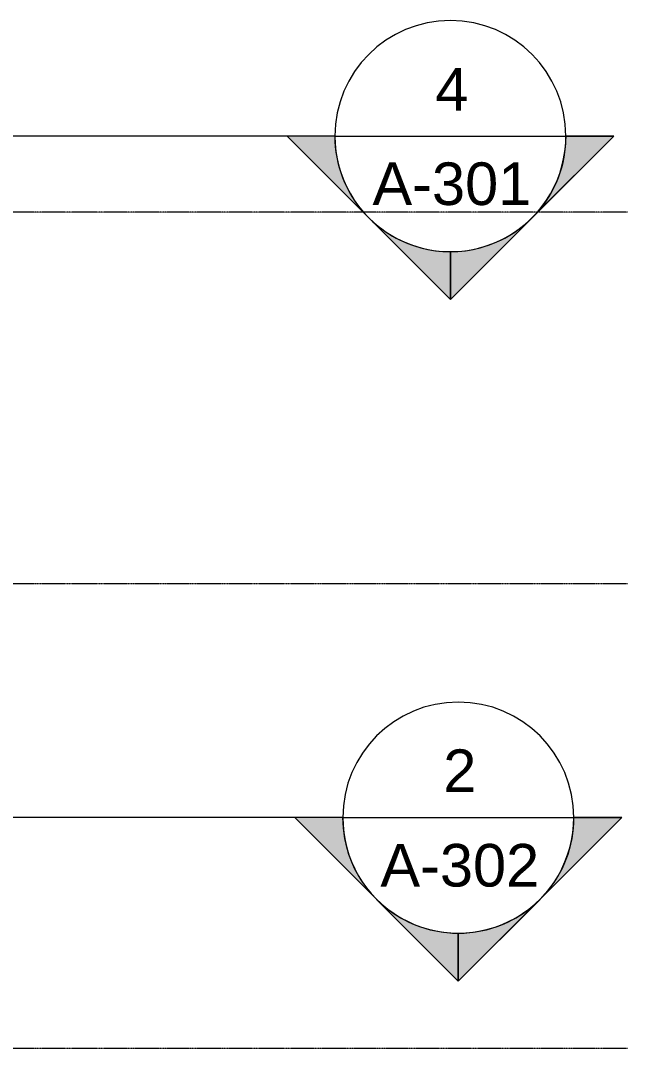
# Model space of a CAD drawing. Header units: inches. Extents: x 20139 to 37433, y -23296 to -20170.
# Drawn here: x 26290 to 26606, y -22784 to -22251 of the extents above; entities that cross this region are included whole.
import ezdxf

# ---------------------------------------------------------------- set-up
doc = ezdxf.new("R2010")
doc.units = ezdxf.units.IN
doc.header["$MEASUREMENT"] = 0
doc.linetypes.add('Grid Line 1_2_', pattern=[0.875, 0.5, -0.125, 0.125, -0.125])
doc.layers.add('G-ANNO-SYMB', color=111, linetype='Continuous', lineweight=9)
doc.layers.add('S-GRID', color=1, linetype='Continuous', lineweight=9)
doc.styles.add('Arial_1', font='arial.ttf', dxfattribs={"height": 22.129491})

# ---------------------------------------------------------------- blocks, each defined once
blk = doc.blocks.new('Section - Section Head - Filled-1526-Structural Framing')
at = {"layer": 'G-ANNO-SYMB'}
h = blk.add_hatch(color=256, dxfattribs=at)
edge = h.paths.add_edge_path(flags=0)
edge.add_line((-0.4268, 0.1768), (-0.25, 0.3536))
edge.add_line((-0.25, 0.3536), (-0.25, 0.25))
edge.add_arc((-0.25, 0), 0.25, 90, 135)
h = blk.add_hatch(color=256, dxfattribs=at)
edge = h.paths.add_edge_path(flags=0)
edge.add_arc((-0.25, 0), 0.25, 45, 90)
edge.add_line((-0.25, 0.25), (-0.25, 0.3536))
edge.add_line((-0.25, 0.3536), (-0.0732, 0.1768))
h = blk.add_hatch(color=256, dxfattribs=at)
edge = h.paths.add_edge_path(flags=0)
edge.add_arc((-0.25, 0), 0.2503, 137.9216, 180)
edge.add_line((-0.5003, 0), (-0.6036, 0))
edge.add_line((-0.6036, 0), (-0.4358, 0.1678))
h = blk.add_hatch(color=256, dxfattribs=at)
edge = h.paths.add_edge_path(flags=0)
edge.add_line((-0.0642, 0.1678), (0.1036, 0))
edge.add_line((0.1036, 0), (0.0003, 0))
edge.add_arc((-0.25, 0), 0.2503, 0, 42.0784)
for p, q in [((-0.25, 0.3536), (-0.6036, 0)), ((-0.25, 0.3536), (-0.4268, 0.1768)), ((-0.25, 0.3536), (0.1036, 0)), ((-0.25, 0.25), (-0.25, 0.3536)), ((-0.0732, 0.1768), (-0.25, 0.3536)), ((-0.25, 0.3536), (-0.25, 0.25)), ((-0.4358, 0.1678), (-0.6036, 0)), ((0.1036, 0), (-0.0642, 0.1678)), ((-0.6036, 0), (-0.5003, 0)), ((0.0003, 0), (0.1036, 0)), ((-0.5, 0), (-0.6036, 0)), ((0, 0), (0.1036, 0))]:
    blk.add_line(p, q, dxfattribs=at)
for radius, start, end in [(0.25, 360, 180), (0.25, 90, 135), (0.25, 45, 90), (0.2503, 137.9216, 180), (0.2503, 0, 42.0784), (0.25, 180, 360)]:
    blk.add_arc((-0.25, 0), radius, start, end, dxfattribs=at)

msp = doc.modelspace()

# ---------------------------------------------------------------- linework, layer by layer
at = {"layer": 'G-ANNO-SYMB'}
for p, q in [((26453.74768, -22310.53102), (20173.11776, -22310.53102)), ((26453.74768, -22310.53102), (26573.74768, -22310.53102)), ((26457.85671, -22664.44135), (20161.35161, -22664.44135)), ((26457.85671, -22664.44135), (26577.85671, -22664.44135))]:
    msp.add_line(p, q, dxfattribs=at)
at = {"layer": 'S-GRID', "linetype": 'Grid Line 1_2_'}
for p, q in [((26605.69865, -22350.05281), (21698.58403, -22350.05281)), ((26605.69865, -22543.05281), (21698.58403, -22543.05281)), ((26605.69865, -22784.30281), (21698.58403, -22784.30281))]:
    msp.add_line(p, q, dxfattribs=at)

# ---------------------------------------------------------------- block references
at = {"layer": 'G-ANNO-SYMB', "xscale": 239.9999999999998, "yscale": 239.9999999999998, "zscale": 239.9999999999998, "rotation": 180}
for p in [(26453.74768, -22310.53102), (26457.85671, -22664.44135)]:
    msp.add_blockref('Section - Section Head - Filled-1526-Structural Framing', p, dxfattribs=at)

# ---------------------------------------------------------------- texts
at = {"layer": 'G-ANNO-SYMB', "attachment_point": 2, "line_spacing_factor": 0.938532, "style": 'Arial_1'}
for s, insert, char_height, width in [('4', (26514.51611, -22275.10821), 22.12949, 20.52), ('A-301', (26514.51611, -22324.19882), 22.129491, 98.28), ('2', (26518.62513, -22629.01854), 22.12949, 20.52), ('A-302', (26518.62513, -22678.10915), 22.129491, 98.28)]:
    msp.add_mtext(s, dxfattribs=dict(at, insert=insert, char_height=char_height, width=width))

doc.saveas('drawing.dxf')
